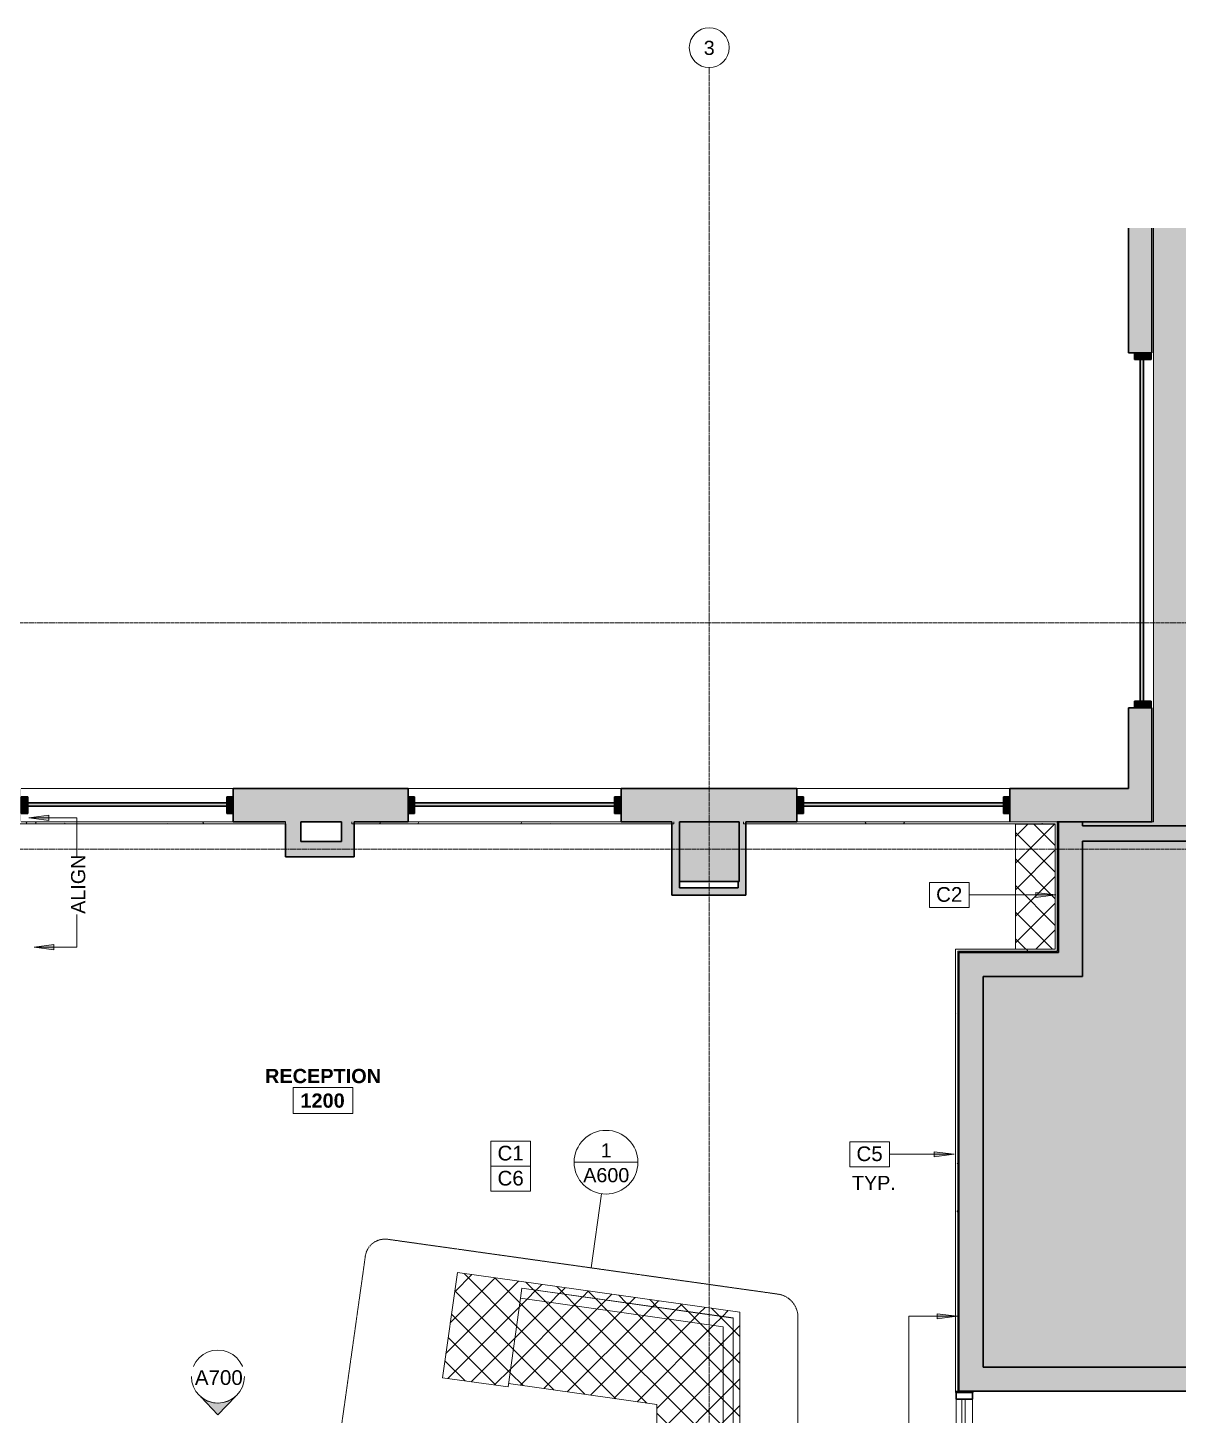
# Model space of a CAD drawing. Header units: inches. Extents: x 2810 to 3942, y 247 to 1114.
# Drawn here: x 3160.5 to 3507.2, y 695.8 to 1114 of the extents above; entities that cross this region are included whole.
import ezdxf

# ---------------------------------------------------------------- set-up
doc = ezdxf.new("R2010")
doc.units = ezdxf.units.IN
doc.header["$MEASUREMENT"] = 0
doc.linetypes.add('Dash Dot 3_16_', pattern=[0.3125, 0.1875, -0.0625, 0, -0.0625])
doc.linetypes.add('Grid Line 1_2_', pattern=[0.875, 0.5, -0.125, 0.125, -0.125])
for name, color, linetype, lineweight in [('A-ANNO-KEYN', 231, 'Continuous', 9), ('A-ANNO-SYMB', 150, 'Continuous', 9), ('A-AREA-IDEN', 2, 'Continuous', 9), ('A-DETL-GENF', 92, 'Continuous', 9), ('A-DETL-THIN', 151, 'Continuous', 9), ('A-GLAZ-CURT', 52, 'Continuous', 18), ('A-GLAZ-CWMG', 51, 'Continuous', 18), ('A-WALL', 113, 'Continuous', 18), ('A-WALL-PATT', 111, 'Continuous', 18), ('G-ANNO-SYMB', 111, 'Continuous', 9), ('G-ANNO-TEXT', 231, 'Continuous', 9), ('I-WALL', 2, 'Continuous', 18), ('Q-CASE', 31, 'Continuous', 9), ('S-COLS', 52, 'Continuous', 18), ('S-GRID', 1, 'Continuous', 9), ('S-GRID-IDEN', 1, 'Continuous', 9)]:
    doc.layers.add(name, color=color, linetype=linetype, lineweight=lineweight)
doc.styles.add('Arial', font='arial.ttf', dxfattribs={"height": 4.425898})
doc.styles.add('Swis721 Lt BT', font='swissl.ttf', dxfattribs={"height": 4.257319})
doc.styles.add('Swis721 Lt BT_B', font='', dxfattribs={"height": 4.291988})
doc.styles.get('Swis721 Lt BT_B').set_extended_font_data('Swis721 Lt BT', bold=True)
pattern_1 = [(0, (0, 0), (15.36, 3.84), [0.634, -10.886, 0.634, -10.886, -61.44]), (0, (0, 0), (15.36, 3.84), [-23.04, 0.634, -22.406, 0.634, -10.886, -26.88]), (0, (0, 0), (15.36, 3.84), [-57.6, 0.634, -7.046, 0.634, -18.566]), (120, (5.76, 1.92), (-11.0055376, 11.38215), [0.634, -10.886, 0.634, -10.886, -61.44]), (120, (5.76, 1.92), (-11.0055376, 11.38215), [-23.04, 0.634, -22.406, 0.634, -10.886, -26.88]), (120, (5.76, 1.92), (-11.0055376, 11.38215), [-57.6, 0.634, -7.046, 0.634, -18.566]), (240, (7.68, 9.6), (-4.3544624, -15.22215), [0.634, -10.886, 0.634, -10.886, -61.44]), (240, (7.68, 9.6), (-4.3544624, -15.22215), [-23.04, 0.634, -22.406, 0.634, -10.886, -26.88]), (240, (7.68, 9.6), (-4.3544624, -15.22215), [-57.6, 0.634, -7.046, 0.634, -18.566])]
pattern_2 = [(45, (0, 0), (-4.006467, 4.006467), []), (135, (0, 0), (-4.006467, -4.006467), [])]

# ---------------------------------------------------------------- blocks, each defined once
blk = doc.blocks.new('System Panel - Glazed-4485868-FIRST FLOOR CONSTRUCTION')
at = {"layer": 'A-GLAZ-CURT'}
blk.add_hatch(color=250, dxfattribs=at).paths.add_polyline_path([(-29.96875, -0.75), (-29.96875, -1.75), (29.96875, -1.75), (29.96875, -0.75)], flags=0)
at = {"layer": 'A-GLAZ-CURT', "color": 8, "lineweight": 30}
for p, q in [((29.96875, -0.75), (-29.96875, -0.75)), ((-29.96875, -0.75), (-29.96875, -1.75)), ((-29.96875, -1.75), (29.96875, -1.75)), ((29.96875, -1.75), (29.96875, -0.75))]:
    blk.add_line(p, q, dxfattribs=at)
blk = doc.blocks.new('Rectangular Mullion - 2 x 5_ rectangular-4380177-FIRST FLOOR CONSTRUCTION')
at = {"layer": 'A-GLAZ-CWMG'}
blk.add_hatch(color=250, dxfattribs=at).paths.add_polyline_path([(-2, 3.5), (-2, -1.5), (0, -1.5), (0, 3.5)], flags=0)
at = {"layer": 'A-GLAZ-CWMG', "color": 8, "lineweight": 30}
for p, q in [((0, 3.5), (-2, 3.5)), ((-2, 3.5), (-2, -1.5)), ((0, -1.5), (0, 3.5)), ((-2, -1.5), (0, -1.5))]:
    blk.add_line(p, q, dxfattribs=at)
blk = doc.blocks.new('Rectangular Mullion - 2 x 5_ rectangular-4380178-FIRST FLOOR CONSTRUCTION')
at = {"layer": 'A-GLAZ-CWMG'}
blk.add_hatch(color=250, dxfattribs=at).paths.add_polyline_path([(0, 0.75), (0, -1.5), (-2, -1.5), (-2, 3.5), (0, 3.5), (0, 1.75)], flags=0)
at = {"layer": 'A-GLAZ-CWMG', "color": 8, "lineweight": 30}
for p, q in [((-2, 3.5), (0, 3.5)), ((-2, -1.5), (-2, 3.5)), ((0, 3.5), (0, -1.5)), ((0, -1.5), (-2, -1.5))]:
    blk.add_line(p, q, dxfattribs=at)
blk = doc.blocks.new('System Panel - Glazed-4380184-FIRST FLOOR CONSTRUCTION')
at = {"layer": 'A-GLAZ-CURT'}
blk.add_hatch(color=250, dxfattribs=at).paths.add_polyline_path([(-30.125, -0.75), (-30.125, -1.75), (30.125, -1.75), (30.125, -0.75)], flags=0)
at = {"layer": 'A-GLAZ-CURT', "color": 8, "lineweight": 30}
for p, q in [((30.125, -0.75), (-30.125, -0.75)), ((-30.125, -0.75), (-30.125, -1.75)), ((-30.125, -1.75), (30.125, -1.75)), ((30.125, -1.75), (30.125, -0.75))]:
    blk.add_line(p, q, dxfattribs=at)
blk = doc.blocks.new('Concrete-Rectangular-Column - 18X18-4463687-FIRST FLOOR CONSTRUCTION')
at = {"layer": 'S-COLS'}
blk.add_hatch(color=250, dxfattribs=at).paths.add_polyline_path([(9, -9), (9, 9), (-9, 9), (-9, -9), (8.57, -9)], flags=0)
at = {"layer": 'S-COLS', "color": 8, "lineweight": 30}
for p, q in [((9, 9), (-9, 9)), ((-9, 9), (-9, -9)), ((9, -9), (9, 9)), ((-9, -9), (9, -9))]:
    blk.add_line(p, q, dxfattribs=at)
blk = doc.blocks.new('System Panel - Glazed-4466132-FIRST FLOOR CONSTRUCTION')
at = {"layer": 'A-GLAZ-CURT'}
blk.add_hatch(color=250, dxfattribs=at).paths.add_polyline_path([(51.5, -0.75), (-51.5, -0.75), (-51.5, -1.75), (51.5, -1.75)], flags=0)
at = {"layer": 'A-GLAZ-CURT', "color": 8, "lineweight": 30}
for p, q in [((51.5, -0.75), (-51.5, -0.75)), ((-51.5, -0.75), (-51.5, -1.75)), ((-51.5, -1.75), (51.5, -1.75)), ((51.5, -1.75), (51.5, -0.75))]:
    blk.add_line(p, q, dxfattribs=at)
blk = doc.blocks.new('System Panel - Glazed-4641229-FIRST FLOOR CONSTRUCTION')
at = {"layer": 'A-GLAZ-CURT'}
for p, q in [((8.875, 1.75), (-8.875, 1.75)), ((-8.875, 1.75), (-8.875, 0.75)), ((-8.875, 0.75), (8.875, 0.75)), ((8.875, 0.75), (8.875, 1.75))]:
    blk.add_line(p, q, dxfattribs=at)
blk = doc.blocks.new('Reception Desk - Reception Desk-4619696-FIRST FLOOR CONSTRUCTION')
at = {"layer": 'Q-CASE'}
h = blk.add_hatch(dxfattribs=at)
h.set_pattern_fill('FP2_19', color=256, style=0, pattern_type=2)
h.set_pattern_definition(pattern_2)
h.paths.add_polyline_path([(3375.1, 648.85), (3375.1, 726.85), (3289.97, 738.81), (3285.52, 707.13), (3305.26, 704.35), (3309.44, 734.12), (3373.1, 725.17), (3373.1, 679.72), (3349.1, 679.72), (3349.1, 652.5), (3374.99, 648.87)], flags=0)
h = blk.add_hatch(dxfattribs=at)
h.set_pattern_fill('FP2_18', color=256, style=0, pattern_type=2)
h.set_pattern_definition(pattern_2)
h.paths.add_polyline_path([(3370.1, 679.72), (3373.1, 679.72), (3373.1, 725.12), (3309.43, 734.07), (3309.02, 731.1), (3370.1, 722.51), (3370.1, 699.07)], flags=0)
h = blk.add_hatch(dxfattribs=at)
h.set_pattern_fill('FP2_18', color=256, style=0, pattern_type=2)
h.set_pattern_definition(pattern_2)
h.paths.add_polyline_path([(3350.1, 679.72), (3370.1, 679.72), (3370.1, 722.51), (3309.02, 731.1), (3305.4, 705.35), (3350.1, 699.07)], flags=0)
for p, q in [((3289.97, 738.81), (3285.52, 707.13)), ((3375.1, 726.85), (3289.97, 738.81)), ((3309.43, 734.07), (3309.02, 731.1)), ((3309.43, 734.07), (3309.44, 734.12)), ((3373.1, 725.12), (3309.43, 734.07)), ((3309.44, 734.12), (3373.1, 725.17)), ((3305.26, 704.35), (3309.02, 731.1)), ((3309.02, 731.1), (3370.1, 722.51)), ((3373.1, 725.17), (3373.1, 725.12)), ((3373.1, 679.72), (3373.1, 725.12)), ((3375.1, 648.85), (3375.1, 726.85)), ((3370.1, 722.51), (3370.1, 679.72)), ((3285.52, 707.13), (3305.26, 704.35)), ((3305.4, 705.35), (3350.1, 699.07)), ((3350.1, 699.07), (3350.1, 679.72)), ((3370.1, 679.72), (3349.1, 679.72)), ((3349.1, 679.72), (3349.1, 652.5)), ((3370.1, 679.72), (3373.1, 679.72))]:
    blk.add_line(p, q, dxfattribs=at)
blk = doc.blocks.new('Rectangular Mullion - 2 x 5_ rectangular-4641231-FIRST FLOOR CONSTRUCTION')
at = {"layer": 'A-GLAZ-CWMG', "lineweight": 30}
for p, q in [((-2, 1.5), (0, 1.5)), ((-2, -3.5), (-2, 1.5)), ((0, 1.5), (0, -3.5)), ((0, -3.5), (-2, -3.5))]:
    blk.add_line(p, q, dxfattribs=at)
blk = doc.blocks.new('Rectangular Mullion - 2 x 5_ rectangular-4630020-FIRST FLOOR CONSTRUCTION')
at = {"layer": 'A-GLAZ-CWMG', "lineweight": 9}
for p, q in [((3440.22, 700.66), (3440.22, 682.91)), ((3445.22, 700.66), (3445.22, 682.91))]:
    blk.add_line(p, q, dxfattribs=at)
blk = doc.blocks.new('CW Shelves _ Rails - Single Shelf-4636364-FIRST FLOOR CONSTRUCTION')
at = {"layer": 'Q-CASE'}
h = blk.add_hatch(dxfattribs=at)
h.set_pattern_fill('FP2_20', color=256, style=0, pattern_type=2)
h.set_pattern_definition([(135, (875.973, -3472.461), (-4.006467, -4.006467), []), (225, (875.973, -3472.461), (4.006467, -4.006467), [])])
h.paths.add_polyline_path([(39.68, -14.36), (39.68, -2.36), (2, -2.36), (2, -14.36), (23.32, -14.36)], flags=0)
for p, q in [((39.68, -2.36), (2, -2.36)), ((2, -2.36), (2, -14.36)), ((39.68, -14.36), (39.68, -2.36)), ((2, -14.36), (39.68, -14.36))]:
    blk.add_line(p, q, dxfattribs=at)
blk = doc.blocks.new('Grid - Grid Head - Circle-50561-FIRST FLOOR CONSTRUCTION')
at = {"layer": 'S-GRID-IDEN'}
blk.add_circle((0, 0), 0.125, dxfattribs=at)
blk = doc.blocks.new('Room Tag - Room Name and Number-3379422-FIRST FLOOR CONSTRUCTION')
at = {"layer": 'A-AREA-IDEN'}
for p, q in [((-0.1881, -0.1636), (-0.1881, -0.0018)), ((-0.1881, -0.0018), (0.1869, -0.0018)), ((0.1869, -0.0018), (-0.1881, -0.0018)), ((-0.1881, -0.0018), (-0.1881, -0.1636)), ((0.1869, -0.0018), (0.1869, -0.1636)), ((0.1869, -0.1636), (0.1869, -0.0018)), ((0.1869, -0.1636), (-0.1881, -0.1636)), ((-0.1881, -0.1636), (0.1869, -0.1636))]:
    blk.add_line(p, q, dxfattribs=at)
blk = doc.blocks.new('Keynote Tag - Keynote Number - Boxed-135510-FIRST FLOOR CONSTRUCTION')
at = {"layer": 'A-ANNO-KEYN'}
for p, q in [((-0.125, -0.0792), (-0.125, 0.0781)), ((-0.125, 0.0781), (0.125, 0.0781)), ((0.125, 0.0781), (0.125, -0.0792)), ((-0.125, -0.0792), (0.125, -0.0792))]:
    blk.add_line(p, q, dxfattribs=at)
blk = doc.blocks.new('Floor Plan - Callout Head-3511279-FIRST FLOOR CONSTRUCTION')
at = {"layer": 'A-ANNO-SYMB'}
blk.add_line((-0.2, 0), (0.2, 0), dxfattribs=at)
for start, end in [(360, 180), (180, 360)]:
    blk.add_arc((0, 0), 0.2, start, end, dxfattribs=at)
blk = doc.blocks.new('Elevation - Filled Arrow 2-347888-FIRST FLOOR CONSTRUCTION')
at = {"layer": 'G-ANNO-SYMB'}
blk.add_circle((0, 0), 0.1664, dxfattribs=at)
blk = doc.blocks.new('Elevation - Filled Arrow-151867-FIRST FLOOR CONSTRUCTION')
at = {"layer": 'G-ANNO-SYMB'}
h = blk.add_hatch(color=256, dxfattribs=at)
edge = h.paths.add_edge_path(flags=0)
edge.add_line((0, 0.2393), (0.1103, 0.1247))
edge.add_arc((-0.0002, -0.0002), 0.1667, 48.49802, 130.55707)
edge.add_line((-0.1085, 0.1265), (0, 0.2393))
for p, q in [((0, 0.2393), (-0.1085, 0.1265)), ((-0.1084, 0.1266), (0, 0.2393)), ((0, 0.2393), (-0.1084, 0.1266)), ((0, 0.2393), (0.11, 0.1249)), ((0.1103, 0.1247), (0, 0.2393))]:
    blk.add_line(p, q, dxfattribs=at)
blk.add_arc((-0.0002, -0.0002), 0.1667, 48.49802, 130.55707, dxfattribs=at)
blk.add_ellipse((-0.0002, -0.0001), major_axis=(-0.1667, 0), ratio=0.999376, start_param=3.141593, end_param=6.283185, dxfattribs=at)

msp = doc.modelspace()

# ---------------------------------------------------------------- hatches: boundary and pattern name
at = {"layer": 'A-ANNO-KEYN'}
for points in [[(3470.24, 852.61), (3464.24, 853.4), (3464.24, 851.82)], [(3439.66, 774.46), (3433.66, 775.25), (3433.66, 773.67)]]:
    msp.add_hatch(color=256, dxfattribs=at).paths.add_polyline_path(points, flags=0)
at = {"layer": 'A-DETL-GENF'}
h = msp.add_hatch(color=9, dxfattribs=at)
h.paths.add_polyline_path([(3625.2, 703.04), (3625.6, 703.04), (3625.6, 704.16), (3625.1, 704.16), (3625.1, 709.16), (3625.6, 709.16), (3625.6, 711.04), (3626.35, 711.04), (3626.35, 710.29), (3707.66, 710.29), (3707.66, 796.23), (3746.47, 796.23), (3746.47, 823.79), (3745.72, 823.79), (3745.72, 824.54), (3747.6, 824.54), (3747.6, 825.04), (3752.6, 825.04), (3752.6, 824.54), (3753.72, 824.54), (3753.72, 859.79), (3752.6, 859.79), (3752.6, 859.29), (3747.6, 859.29), (3747.6, 859.79), (3745.72, 859.79), (3745.72, 860.54), (3746.47, 860.54), (3746.47, 868.85), (3609.72, 868.85), (3609.72, 853.66), (3589.72, 853.66), (3589.72, 868.85), (3478.35, 868.85), (3478.35, 828.04), (3448.35, 828.04), (3448.35, 710.29), (3589.6, 710.29), (3589.6, 711.04), (3590.35, 711.04), (3590.35, 709.16), (3590.85, 709.16), (3590.85, 704.16), (3590.35, 704.16), (3590.35, 703.04), (3625.1, 703.04)], flags=0)
h.paths.add_polyline_path([(3441.1, 703.04), (3441.1, 835.29), (3440.72, 835.29), (3440.72, 703.04)], flags=0)
h.paths.add_polyline_path([(3624.24, 709.8), (3599.49, 734.55), (3600.73, 735.79), (3625.47, 711.04), (3624.72, 710.29)], flags=0)
h.paths.add_polyline_path([(3720.98, 710.29), (3746.47, 710.29), (3746.47, 791.6), (3712.29, 791.6), (3712.29, 710.29)], flags=0)
h.paths.add_polyline_path([(3722.21, 833.68), (3720.98, 834.92), (3745.72, 859.66), (3746.96, 858.43), (3723.82, 835.29)], flags=0)
h.paths.add_polyline_path([(3588.72, 873.48), (3589.72, 873.48), (3589.72, 873.66), (3609.72, 873.66), (3609.72, 873.48), (3681.22, 873.48), (3681.22, 887.29), (3680.47, 887.29), (3680.47, 888.04), (3682.35, 888.04), (3682.35, 888.54), (3687.1, 888.54), (3687.1, 888.04), (3688.97, 888.04), (3688.97, 887.29), (3688.22, 887.29), (3688.22, 886.73), (3753.72, 886.73), (3753.72, 888.66), (3688.72, 888.66), (3688.72, 923.29), (3687.1, 923.29), (3687.1, 922.79), (3682.35, 922.79), (3682.35, 923.29), (3680.47, 923.29), (3680.47, 924.04), (3681.22, 924.04), (3681.22, 926.66), (3680.72, 926.66), (3680.72, 931.16), (3608.72, 931.16), (3608.72, 926.66), (3588.72, 926.66), (3588.72, 938.66), (3589.22, 938.66), (3589.22, 1053.62), (3499.72, 1053.62), (3499.72, 874.66), (3478.35, 874.66), (3478.35, 873.48), (3585.31, 873.48)], flags=0)
h.paths.add_polyline_path([(3694.04, 873.48), (3746.47, 873.48), (3746.47, 882.1), (3688.22, 882.1), (3688.22, 873.48), (3693.22, 873.48)], flags=0)
h.paths.add_polyline_path([(3680.47, 888.16), (3655.73, 912.91), (3656.96, 914.15), (3681.71, 889.4), (3680.97, 888.66)], flags=0)
h.paths.add_polyline_path([(3688.22, 924.04), (3688.72, 924.04), (3688.72, 926.66), (3688.22, 926.66), (3688.22, 926.53)], flags=0)
h.paths.add_polyline_path([(3680.72, 938.16), (3680.72, 938.66), (3693.22, 938.66), (3693.22, 962.01), (3700.22, 962.01), (3700.22, 938.66), (3700.72, 938.66), (3700.72, 1053.62), (3700.22, 1053.62), (3700.22, 1010.51), (3693.22, 1010.51), (3693.22, 1034.37), (3596.22, 1034.37), (3596.22, 938.66), (3608.72, 938.66), (3608.72, 938.16), (3676.72, 938.16)], flags=0)
h.paths.add_polyline_path([(3596.22, 1041.37), (3693.22, 1041.37), (3693.22, 1053.62), (3596.22, 1053.62)], flags=0)
at = {"layer": 'A-WALL-PATT', "lineweight": 9}
h = msp.add_hatch(color=7, dxfattribs=at)
h.paths.add_polyline_path([(3499.22, 884.66), (3499.22, 908.99), (3492.22, 908.99), (3492.22, 884.66), (3497.39, 884.66)], flags=0)
h.paths.add_polyline_path([(3499.22, 1015.99), (3499.22, 1053.62), (3492.22, 1053.62), (3492.22, 1015.99), (3497.39, 1015.99)], flags=0)
h = msp.add_hatch(color=7, dxfattribs=at)
h.paths.add_polyline_path([(3499.22, 874.66), (3499.22, 884.66), (3456.47, 884.66), (3456.47, 874.66), (3497.39, 874.66)], flags=0)
h.paths.add_polyline_path([(3374.6, 874.66), (3392.22, 874.66), (3392.22, 884.66), (3339.35, 884.66), (3339.35, 874.66), (3369.58, 874.66)], flags=0)
h.paths.add_polyline_path([(3238.16, 874.66), (3275.1, 874.66), (3275.1, 884.66), (3222.47, 884.66), (3222.47, 874.66)], flags=0)
h.paths.add_polyline_path([(3158.22, 874.66), (3158.54, 874.66), (3158.54, 884.66), (3105.35, 884.66), (3105.35, 874.66), (3157.67, 874.66)], flags=0)
h.paths.add_polyline_path([(3021.97, 874.66), (3041.35, 874.66), (3041.35, 884.66), (2988.22, 884.66), (2988.22, 874.66), (3020.85, 874.66)], flags=0)
h.paths.add_polyline_path([(2907.72, 874.66), (2924.22, 874.66), (2924.22, 884.66), (2897.72, 884.66), (2897.72, 874.66), (2906.85, 874.66)], flags=0)
h = msp.add_hatch(dxfattribs=at)
h.set_pattern_fill('FP2_2', color=256, style=0, pattern_type=2)
h.set_pattern_definition(pattern_1)
h.paths.add_polyline_path([(3158.54, 874.04), (3238.16, 874.04), (3238.16, 874.66), (3157.6, 874.66), (3157.6, 874.04), (3158.22, 874.04)], flags=0)
for points in [[(3242.79, 864.1), (3242.79, 874.66), (3238.16, 874.66), (3238.16, 864.1), (3241.76, 864.1)], [(3258.85, 868.73), (3258.85, 874.66), (3255.1, 874.66), (3255.1, 868.73)], [(3354.6, 852.54), (3356.85, 852.54), (3356.85, 874.66), (3354.6, 874.66), (3354.6, 852.66)], [(3376.85, 854.79), (3376.85, 874.66), (3374.85, 874.66), (3374.85, 856.66), (3374.6, 856.66), (3374.6, 854.79), (3375.72, 854.79)], [(3471.1, 835.29), (3478.35, 835.29), (3478.35, 874.66), (3471.1, 874.66), (3471.1, 836.29)], [(3689.11, 868.85), (3746.47, 868.85), (3746.47, 873.48), (3478.35, 873.48), (3478.35, 868.85), (3590.85, 868.85), (3590.85, 872.41), (3608.85, 872.41), (3608.85, 868.85), (3625.2, 868.85)], [(3255.1, 864.1), (3258.85, 864.1), (3258.85, 868.73), (3242.79, 868.73), (3242.79, 864.1)], [(3376.85, 852.54), (3376.85, 854.79), (3356.85, 854.79), (3356.85, 852.54), (3369.58, 852.54)], [(3445.35, 710.29), (3448.35, 710.29), (3448.35, 835.29), (3441.1, 835.29), (3441.1, 710.29)], [(3470.1, 828.04), (3478.35, 828.04), (3478.35, 835.29), (3448.35, 835.29), (3448.35, 828.04), (3458.1, 828.04)]]:
    msp.add_hatch(color=7, dxfattribs=at).paths.add_polyline_path(points, flags=0)
h = msp.add_hatch(dxfattribs=at)
h.set_pattern_fill('FP2_2', color=256, style=0, pattern_type=2)
h.set_pattern_definition(pattern_1)
h.paths.add_polyline_path([(3354.6, 874.04), (3354.6, 874.66), (3258.85, 874.66), (3258.85, 874.04), (3339.35, 874.04)], flags=0)
h = msp.add_hatch(dxfattribs=at)
h.set_pattern_fill('FP2_2', color=256, style=0, pattern_type=2)
h.set_pattern_definition(pattern_1)
h.paths.add_polyline_path([(3456.47, 874.04), (3470.1, 874.04), (3470.09, 874.66), (3376.85, 874.66), (3376.85, 874.04), (3392.22, 874.04)], flags=0)
h = msp.add_hatch(dxfattribs=at)
h.set_pattern_fill('FP2_2', color=256, style=0, pattern_type=2)
h.set_pattern_definition(pattern_1)
h.paths.add_polyline_path([(3440.22, 702.66), (3440.72, 702.66), (3440.72, 836.29), (3440.1, 836.29), (3440.1, 702.66)], flags=0)
h = msp.add_hatch(dxfattribs=at)
h.set_pattern_fill('FP2_2', color=256, style=0, pattern_type=2)
h.set_pattern_definition(pattern_1)
h.paths.add_polyline_path([(3448.35, 835.66), (3470.72, 835.66), (3470.72, 836.29), (3440.72, 836.29), (3440.72, 835.66), (3441.1, 835.66)], flags=0)
h = msp.add_hatch(color=7, dxfattribs=at)
h.paths.add_polyline_path([(3753.72, 703.04), (3753.72, 710.29), (3625.97, 710.29), (3625.97, 703.04), (3753.02, 703.04)], flags=0)
h.paths.add_polyline_path([(3589.97, 703.04), (3589.97, 710.29), (3441.1, 710.29), (3441.1, 703.04), (3497.39, 703.04)], flags=0)
h = msp.add_hatch(dxfattribs=at)
h.set_pattern_fill('FP2_2', color=256, style=0, pattern_type=2)
h.set_pattern_definition(pattern_1)
h.paths.add_polyline_path([(3444.72, 642.79), (3445.35, 642.79), (3445.35, 644.66), (3444.72, 644.66), (3444.72, 643.41)], flags=0)
h.paths.add_polyline_path([(3444.72, 680.66), (3445.35, 680.66), (3445.35, 680.91), (3444.72, 680.91)], flags=0)
h.paths.add_polyline_path([(3445.22, 702.66), (3445.35, 702.66), (3445.35, 703.04), (3444.72, 703.04), (3444.72, 702.66)], flags=0)
at = {"layer": 'G-ANNO-TEXT'}
for points in [[(3160.87, 875.88), (3166.87, 875.09), (3166.87, 876.67)], [(3162.44, 836.91), (3168.44, 836.12), (3168.44, 837.7)], [(3440.56, 725.63), (3434.56, 726.42), (3434.56, 724.84)]]:
    msp.add_hatch(color=7, dxfattribs=at).paths.add_polyline_path(points, flags=0)

# ---------------------------------------------------------------- linework, layer by layer
at = {"layer": 'A-ANNO-KEYN'}
for p, q in [((3470.24, 852.61), (3464.24, 853.4)), ((3464.24, 853.4), (3464.24, 851.82)), ((3470.24, 852.61), (3444.17, 852.61)), ((3464.24, 851.82), (3470.24, 852.61)), ((3439.66, 774.46), (3420.18, 774.46)), ((3439.66, 774.46), (3433.66, 775.25)), ((3433.66, 775.25), (3433.66, 773.67)), ((3433.66, 773.67), (3439.66, 774.46))]:
    msp.add_line(p, q, dxfattribs=at)
at = {"layer": 'A-ANNO-SYMB'}
msp.add_line((3330.29, 740.23), (3333.43, 762.57), dxfattribs=at)
at = {"layer": 'A-ANNO-SYMB', "linetype": 'Dash Dot 3_16_'}
for p, q in [((3269.02, 748.84), (3386.65, 732.31)), ((3250.7, 661.62), (3262.24, 743.73)), ((3392.59, 725.47), (3392.59, 641.62))]:
    msp.add_line(p, q, dxfattribs=at)
for centre, radius, start, end in [((3268.18, 742.9), 6, 82, 172), ((3385.57, 725.37), 7.02, 0.8558, 81.1442)]:
    msp.add_arc(centre, radius, start, end, dxfattribs=at)
at = {"layer": 'A-DETL-THIN'}
for p, q in [((3499.72, 1053.62), (3499.72, 874.66)), ((3499.72, 874.66), (3499.22, 874.66)), ((3441.1, 835.29), (3440.72, 835.29)), ((3440.72, 835.29), (3440.72, 703.04)), ((3440.72, 703.04), (3441.1, 703.04))]:
    msp.add_line(p, q, dxfattribs=at)
at = {"layer": 'A-WALL', "color": 8, "lineweight": 30}
for p, q in [((3492.22, 1053.62), (3492.22, 1015.99)), ((3499.22, 1015.99), (3499.22, 1053.62)), ((3492.22, 1015.99), (3499.22, 1015.99)), ((3492.22, 908.99), (3492.22, 884.66)), ((3499.22, 908.99), (3492.22, 908.99)), ((3499.22, 874.66), (3499.22, 908.99)), ((3275.1, 884.66), (3222.47, 884.66)), ((3222.47, 884.66), (3222.47, 874.66)), ((3275.1, 874.66), (3275.1, 884.66)), ((3392.22, 884.66), (3339.35, 884.66)), ((3339.35, 884.66), (3339.35, 874.66)), ((3392.22, 874.66), (3392.22, 884.66)), ((3492.22, 884.66), (3456.47, 884.66)), ((3456.47, 884.66), (3456.47, 874.66)), ((3222.47, 874.66), (3238.16, 874.66)), ((3238.16, 874.04), (3238.16, 864.1)), ((3242.79, 874.66), (3255.1, 874.66)), ((3242.79, 868.73), (3242.79, 874.66)), ((3258.85, 874.66), (3275.1, 874.66)), ((3339.35, 874.66), (3354.6, 874.66)), ((3376.85, 874.66), (3392.22, 874.66)), ((3470.72, 874.66), (3499.22, 874.66)), ((3681.22, 873.48), (3478.35, 873.48)), ((3255.1, 868.73), (3242.79, 868.73)), ((3258.85, 864.1), (3258.85, 868.73)), ((3478.35, 868.85), (3590.85, 868.85)), ((3238.16, 864.1), (3258.85, 864.1))]:
    msp.add_line(p, q, dxfattribs=at)
at = {"layer": 'A-WALL', "color": 55}
for p, q in [((3158.54, 884.66), (3222.47, 884.66)), ((3275.1, 884.66), (3339.35, 884.66)), ((3392.22, 884.66), (3456.47, 884.66)), ((3470.1, 874.66), (3470.72, 874.66))]:
    msp.add_line(p, q, dxfattribs=at)
at = {"layer": 'A-WALL'}
for p, q in [((3238.16, 874.04), (3238.16, 874.66)), ((3258.22, 874.04), (3258.85, 874.04)), ((3354.6, 874.04), (3355.22, 874.04)), ((3376.22, 874.04), (3376.85, 874.04)), ((3470.1, 874.66), (3456.47, 874.66)), ((3444.72, 702.66), (3444.72, 703.04))]:
    msp.add_line(p, q, dxfattribs=at)
at = {"layer": 'G-ANNO-TEXT', "color": 7}
for p, q in [((3166.87, 876.67), (3160.87, 875.88)), ((3160.87, 875.88), (3166.87, 875.09)), ((3160.87, 875.88), (3175.28, 875.88)), ((3166.87, 875.09), (3166.87, 876.67)), ((3175.28, 875.88), (3175.28, 865.01)), ((3175.28, 865.01), (3175.28, 863.92)), ((3175.28, 836.91), (3175.28, 846.76)), ((3168.44, 837.7), (3162.44, 836.91)), ((3162.44, 836.91), (3168.44, 836.12)), ((3162.44, 836.91), (3175.28, 836.91)), ((3168.44, 836.12), (3168.44, 837.7)), ((3426, 725.63), (3426, 692.91)), ((3440.56, 725.63), (3426, 725.63)), ((3440.56, 725.63), (3434.56, 726.42)), ((3434.56, 726.42), (3434.56, 724.84)), ((3434.56, 724.84), (3440.56, 725.63))]:
    msp.add_line(p, q, dxfattribs=at)
at = {"layer": 'I-WALL'}
for p, q in [((3158.22, 874.04), (3238.16, 874.04)), ((3222.47, 874.66), (3158.54, 874.66)), ((3258.85, 874.04), (3354.6, 874.04)), ((3339.35, 874.66), (3275.1, 874.66)), ((3376.85, 874.04), (3470.1, 874.04)), ((3456.47, 874.66), (3392.22, 874.66)), ((3470.1, 874.04), (3470.1, 873.98)), ((3470.72, 835.66), (3470.72, 874.66)), ((3440.1, 836.29), (3440.1, 702.66)), ((3458.1, 836.29), (3440.1, 836.29)), ((3440.72, 702.66), (3440.72, 835.66)), ((3440.72, 835.66), (3470.72, 835.66)), ((3441.1, 703.04), (3440.1, 703.04)), ((3440.1, 702.66), (3445.35, 702.66)), ((3445.35, 702.66), (3445.35, 703.04))]:
    msp.add_line(p, q, dxfattribs=at)
at = {"layer": 'I-WALL', "color": 8, "lineweight": 30}
for p, q in [((3255.1, 874.66), (3255.1, 868.73)), ((3258.85, 868.73), (3258.85, 874.66)), ((3354.6, 874.66), (3354.6, 852.54)), ((3376.85, 852.54), (3376.85, 874.66)), ((3471.1, 874.66), (3471.1, 835.29)), ((3478.35, 873.48), (3478.35, 874.66)), ((3478.35, 828.04), (3478.35, 868.85)), ((3356.85, 854.79), (3356.85, 856.66)), ((3374.6, 854.79), (3356.85, 854.79)), ((3374.6, 856.66), (3374.6, 854.79)), ((3354.6, 852.54), (3376.85, 852.54)), ((3441.1, 835.29), (3441.1, 703.04)), ((3471.1, 835.29), (3441.1, 835.29)), ((3448.35, 710.29), (3448.35, 828.04)), ((3448.35, 828.04), (3478.35, 828.04)), ((3589.97, 710.29), (3448.35, 710.29)), ((3441.1, 703.04), (3589.97, 703.04))]:
    msp.add_line(p, q, dxfattribs=at)
at = {"layer": 'I-WALL', "lineweight": 9}
for p, q in [((3258.22, 874.04), (3258.22, 874.66)), ((3355.22, 874.66), (3355.22, 874.04)), ((3376.22, 874.04), (3376.22, 874.66))]:
    msp.add_line(p, q, dxfattribs=at)
at = {"layer": 'S-GRID', "linetype": 'Grid Line 1_2_'}
for p, q in [((3365.85, 246.82), (3365.85, 1101.98)), ((2833.72, 934.66), (3929.19, 934.66)), ((2833.72, 866.41), (3929.19, 866.41))]:
    msp.add_line(p, q, dxfattribs=at)

# ---------------------------------------------------------------- block references
at = {"layer": 'A-ANNO-KEYN', "xscale": 47.99999999999997, "yscale": 47.99999999999997, "zscale": 47.99999999999997}
for p in [(3438.17, 852.64), (3306.03, 774.68), (3414.18, 774.49)]:
    msp.add_blockref('Keynote Tag - Keynote Number - Boxed-135510-FIRST FLOOR CONSTRUCTION', p, dxfattribs=at)
at = {"layer": 'A-ANNO-SYMB', "xscale": 47.99999999999997, "yscale": 47.99999999999997, "zscale": 47.99999999999997}
msp.add_blockref('Floor Plan - Callout Head-3511279-FIRST FLOOR CONSTRUCTION', (3334.76, 772.08), dxfattribs=at)
at = {"layer": 'A-AREA-IDEN', "xscale": 47.99999999999997, "yscale": 47.99999999999997, "zscale": 47.99999999999997}
msp.add_blockref('Room Tag - Room Name and Number-3379422-FIRST FLOOR CONSTRUCTION', (3249.49, 794.63), dxfattribs=at)
at = {"layer": 'A-GLAZ-CURT', "color": 55}
for name, p, rotation in [('System Panel - Glazed-4466132-FIRST FLOOR CONSTRUCTION', (3497.47, 962.49), 270), ('System Panel - Glazed-4485868-FIRST FLOOR CONSTRUCTION', (3190.51, 878.66), 180), ('System Panel - Glazed-4380184-FIRST FLOOR CONSTRUCTION', (3307.22, 878.66), 180), ('System Panel - Glazed-4380184-FIRST FLOOR CONSTRUCTION', (3424.35, 878.66), 180)]:
    msp.add_blockref(name, p, dxfattribs=dict(at, rotation=rotation))
at = {"layer": 'A-GLAZ-CURT', "lineweight": 9, "rotation": 90}
msp.add_blockref('System Panel - Glazed-4641229-FIRST FLOOR CONSTRUCTION', (3443.72, 691.79), dxfattribs=at)
at = {"layer": 'A-GLAZ-CWMG', "color": 55, "rotation": 90}
msp.add_blockref('Rectangular Mullion - 2 x 5_ rectangular-4380177-FIRST FLOOR CONSTRUCTION', (3497.47, 1015.99), dxfattribs=at)
at = {"layer": 'A-GLAZ-CWMG', "color": 55, "extrusion": (0, 0, -1), "rotation": 270}
msp.add_blockref('Rectangular Mullion - 2 x 5_ rectangular-4380178-FIRST FLOOR CONSTRUCTION', (-3497.47, 908.99), dxfattribs=at)
at = {"layer": 'A-GLAZ-CWMG', "color": 55, "extrusion": (0, 0, -1)}
for p in [(-3158.54, 878.66), (-3275.1, 878.66), (-3392.22, 878.66)]:
    msp.add_blockref('Rectangular Mullion - 2 x 5_ rectangular-4380178-FIRST FLOOR CONSTRUCTION', p, dxfattribs=at)
at = {"layer": 'A-GLAZ-CWMG', "color": 55}
for p in [(3222.47, 878.66), (3339.35, 878.66), (3456.47, 878.66)]:
    msp.add_blockref('Rectangular Mullion - 2 x 5_ rectangular-4380177-FIRST FLOOR CONSTRUCTION', p, dxfattribs=at)
at = {"layer": 'A-GLAZ-CWMG', "lineweight": 9, "extrusion": (0, 0, -1), "rotation": 90}
msp.add_blockref('Rectangular Mullion - 2 x 5_ rectangular-4641231-FIRST FLOOR CONSTRUCTION', (-3443.72, 702.66), dxfattribs=at)
at = {"layer": 'A-GLAZ-CWMG', "lineweight": 9}
msp.add_blockref('Rectangular Mullion - 2 x 5_ rectangular-4630020-FIRST FLOOR CONSTRUCTION', (0, 0), dxfattribs=at)
at = {"layer": 'G-ANNO-SYMB', "xscale": 47.99999999999997, "yscale": 47.99999999999997, "zscale": 47.99999999999997}
msp.add_blockref('Elevation - Filled Arrow 2-347888-FIRST FLOOR CONSTRUCTION', (3217.84, 707.47), dxfattribs=at)
at = {"layer": 'Q-CASE', "rotation": 269.9999999999996}
msp.add_blockref('CW Shelves _ Rails - Single Shelf-4636364-FIRST FLOOR CONSTRUCTION', (3472.46, 875.97), dxfattribs=at)
at = {"layer": 'Q-CASE'}
msp.add_blockref('Reception Desk - Reception Desk-4619696-FIRST FLOOR CONSTRUCTION', (0, 0), dxfattribs=at)
at = {"layer": 'S-COLS', "color": 55}
msp.add_blockref('Concrete-Rectangular-Column - 18X18-4463687-FIRST FLOOR CONSTRUCTION', (3365.85, 865.66), dxfattribs=at)
at = {"layer": 'S-GRID-IDEN', "xscale": 47.99999999999997, "yscale": 47.99999999999997, "zscale": 47.99999999999997}
msp.add_blockref('Grid - Grid Head - Circle-50561-FIRST FLOOR CONSTRUCTION', (3365.85, 1107.98), dxfattribs=at)

# ---------------------------------------------------------------- texts
at = {"layer": 'A-ANNO-SYMB', "attachment_point": 2, "line_spacing_factor": 1.00667, "style": 'Swis721 Lt BT'}
for s, insert, char_height, width in [('1', (3334.83, 777.77), 4.26, 3.78), ('A600', (3334.83, 770.31), 4.257, 15.714)]:
    msp.add_mtext(s, dxfattribs=dict(at, insert=insert, char_height=char_height, width=width))
at = {"layer": 'A-AREA-IDEN', "char_height": 4.292, "attachment_point": 2, "line_spacing_factor": 0.998538, "style": 'Swis721 Lt BT_B'}
for s, insert, width in [('RECEPTION', (3249.5, 800.2), 38.88), ('1200', (3249.36, 792.79), 15.336)]:
    msp.add_mtext(s, dxfattribs=dict(at, insert=insert, width=width))
at = {"layer": 'G-ANNO-TEXT', "color": 7, "insert": (3173.59, 846.94), "char_height": 4.257, "width": 20.142, "attachment_point": 1, "rotation": 90, "line_spacing_factor": 1.00667, "style": 'Swis721 Lt BT'}
msp.add_mtext('ALIGN', dxfattribs=at)
at = {"layer": 'G-ANNO-TEXT', "color": 7, "insert": (3408.86, 767.97), "char_height": 4.257, "width": 13.986, "attachment_point": 1, "line_spacing_factor": 1.00667, "style": 'Swis721 Lt BT'}
msp.add_mtext('TYP.', dxfattribs=at)

# ---------------------------------------------------------------- next in the draw order: texts
at = {"layer": 'A-ANNO-KEYN', "char_height": 4.426, "width": 9.396, "attachment_point": 2, "line_spacing_factor": 0.938532, "style": 'Arial', "bg_fill": 3, "box_fill_scale": 1.25, "bg_fill_color": 0, "bg_fill_transparency": 0}
for s, insert in [('C2', (3438.16, 854.99)), ('C1', (3306.02, 777.03)), ('C5', (3414.17, 776.84))]:
    msp.add_mtext(s, dxfattribs=dict(at, insert=insert))
at = {"layer": 'G-ANNO-SYMB', "insert": (3218.1, 709.38), "char_height": 4.426, "width": 17.226, "attachment_point": 2, "line_spacing_factor": 0.938532, "style": 'Arial', "bg_fill": 3, "box_fill_scale": 1.25, "bg_fill_color": 0, "bg_fill_transparency": 0}
msp.add_mtext('A700', dxfattribs=at)
at = {"layer": 'S-GRID-IDEN', "insert": (3365.85, 1110.05), "char_height": 4.26, "width": 3.78, "attachment_point": 2, "line_spacing_factor": 1.00667, "style": 'Swis721 Lt BT', "bg_fill": 3, "box_fill_scale": 1.25, "bg_fill_color": 0, "bg_fill_transparency": 0}
msp.add_mtext('3', dxfattribs=at)

# ---------------------------------------------------------------- next in the draw order: block references
at = {"layer": 'A-ANNO-KEYN', "xscale": 47.99999999999997, "yscale": 47.99999999999997, "zscale": 47.99999999999997}
msp.add_blockref('Keynote Tag - Keynote Number - Boxed-135510-FIRST FLOOR CONSTRUCTION', (3306.03, 767.12), dxfattribs=at)
at = {"layer": 'G-ANNO-SYMB', "extrusion": (0, 0, -1), "xscale": 47.99999999999997, "yscale": 47.99999999999997, "zscale": 47.99999999999997, "rotation": 180}
msp.add_blockref('Elevation - Filled Arrow-151867-FIRST FLOOR CONSTRUCTION', (-3217.84, 707.47), dxfattribs=at)

# ---------------------------------------------------------------- next in the draw order: texts
at = {"layer": 'A-ANNO-KEYN', "insert": (3306.02, 769.48), "char_height": 4.426, "width": 9.396, "attachment_point": 2, "line_spacing_factor": 0.938532, "style": 'Arial', "bg_fill": 3, "box_fill_scale": 1.25, "bg_fill_color": 0, "bg_fill_transparency": 0}
msp.add_mtext('C6', dxfattribs=at)

doc.saveas('drawing.dxf')
